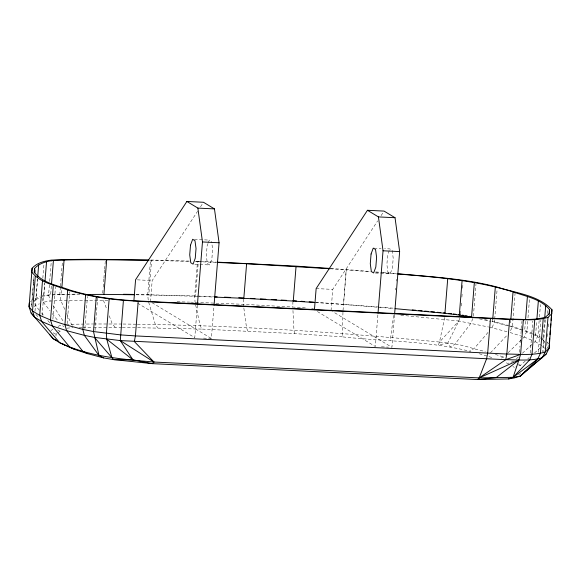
<?xml version="1.0" encoding="UTF-8"?>
<svg xmlns="http://www.w3.org/2000/svg" width="581" height="581" viewBox="0 0 581 581"><rect width="100%" height="100%" fill="white"/><g stroke="black" fill="none" stroke-linecap="round" stroke-linejoin="round"><path stroke-width="0.44" stroke-dasharray="2.9 2.18" d="M305.352 307.901L292.788 307.044L292.933 300.718M342.964 312.244L342.209 336.842C384.499 341.49 427.696 340.858 469.194 351.106L470.864 351.541M343.03 310.465L346.203 269.54L370.322 271.487M55.965 336.072L56.088 334.322L57.301 333.247M33.393 283.535L31.548 306.957L32.834 290.987M33.466 282.649L33.967 276.433M32.906 290.093L33.545 282.105M33.618 281.219L33.974 276.781M35.564 272.583L35.855 269.039M33.851 301.263L35.877 299.469L37.525 279.054M34.991 311.118L37.562 279.163M42.827 278.19L43.967 263.992M42.101 315.483L44.672 283.528M40.619 297.523L43.778 296.223L44.846 282.911M49.385 284.959L48.601 294.72L50.148 301.052L60.816 300.544L109.715 300.457M49.668 281.407L51.382 260.106M51.339 286.186L50.627 295.068L43.778 296.223M52.886 319.122L55.456 287.174M60.388 287.079L59.814 294.182L60.816 300.544L65.181 310.276M60.46 286.193L62.603 259.569M52.406 294.981L61.295 294.552L61.724 289.229M67.149 323.77L69.72 291.815M84.891 328.476L87.462 296.528M95.03 330.516L97.739 296.789M102.714 293.122L103.142 287.798M103.215 286.912L103.854 278.924M103.926 278.03L104.565 270.049M104.638 269.156L105.284 261.167M136.223 294.799L148.78 294.966L151.568 260.346L189.333 261.414M150.479 301.742L152.178 280.572L197.569 211.31M199.305 261.377L197.504 261.305L194.722 295.918L195.063 302.273L200.191 325.716L201.97 329.078L294.589 333.603L342.209 336.842M148.78 294.966L195.543 296.281L198.324 261.668L216.212 262.423M197.38 305.178L194.766 337.692L137.726 303.26M203.503 338.12L211.368 338.505L213.917 306.891M331.047 310.566L332.746 289.389L377.643 220.882M315.701 302.585L343.516 304.48L346.298 269.86L370.3 271.799M377.875 314.902L375.333 346.516L315.984 310.69M395.69 289.926L395.828 288.147M396.402 281.051L396.547 279.272M394.55 314.815L391.935 347.329L332.586 311.496M460.53 313.951L460.82 310.399M461.176 305.962L461.532 301.524M461.888 297.087L462.244 292.65M462.599 288.212L462.963 283.775M473.406 316.151L475.977 284.203M492.746 319.114L492.535 321.772L510.256 326.435L522.944 330.502M494.649 319.964L494.504 321.736L492.049 327.764L490.894 329.107M494.721 319.078L497.147 288.902M510.546 322.883L510.757 320.218M515.115 292.715L512.406 326.442L509.777 332.426L522.464 336.493M519.472 352.297L519.973 346.08M520.256 342.529L520.685 337.205M520.975 333.654L521.97 321.228M525.42 321.286L524.636 331.047L532.443 334.278M527.708 321.337L526.916 331.097L524.156 337.038L522.878 338.287M527.991 317.785L529.56 298.264M530.25 352.957L532.821 321.01M539.996 338.2L535.566 335.571L536.779 320.48M539.168 320.574L537.955 335.665L535.086 341.563L533.75 342.79M539.451 317.03L540.453 304.604M538.26 352.173L540.831 320.218M544.542 341.744L542.944 339.95L544.586 319.535M545.319 319.782L542.748 351.737L544.048 350.517M547.549 313.464L547.905 309.027M546.852 345.419L547.208 340.982M547.563 336.544L547.927 332.107M548.355 326.783L548.638 323.232M393.598 315.432L390.236 340.713M444.697 317.495L439.49 342.042L438.321 345.201C453.899 339.979 469.92 348.753 485.309 351.461M472.767 318.562L471.082 323.116L454.858 344.25L450.391 346.937L447.791 343.044L458.837 321.024L459.651 317.93M208.034 243.461L207.105 245.988L206.32 255.713L207.388 263.571L209.683 264.951L211.854 259.053L212.639 249.329L211.571 241.478M208.347 242.618L209.276 240.091L210.997 241.13M389.226 250.6L387.672 254.812L386.888 264.537L387.955 272.387L390.25 273.774L392.422 267.877L393.206 258.153L392.139 250.295L389.844 248.915L384.6 248.653M544.593 348.331L542.465 345.942L544.666 341.548M546.561 349.399L548.42 345.768M200.532 206.792L202.994 203.023M381.1 215.609L383.562 211.847M488.011 332.455L474.154 348.535L469.898 350.735M137.377 324.22C238.283 325.65 339.072 332.252 439.49 342.042L458.837 321.024L488.556 326.994M490.458 352.82L506.661 335.716M501.243 358.07L503.691 357.061L505.608 355.187M508.164 352.682L522.239 338.919M516.415 358.767L518.412 356.923M522.413 353.233L533.082 343.4M30.495 301.808L31.672 300.769M34.047 306.659L35.397 305.461L39.348 303.834M50.888 330.763L52.755 329.107M57.904 332.71L61.295 330.458M525.188 361.157L520.532 365.253L515.928 366.865M527.846 358.818L529.175 357.642M534.491 352.965L541.136 347.111M35.02 298.561L39.798 296.593M35.877 299.469L39.828 297.85M58.035 326.348L61.259 325.026L64.033 326.609M513.742 361.222L507.779 363.474L504.511 362.123M518.484 374.447L520.816 373.714M42.195 295.802L51.186 294.596M42.108 298.293L43.292 302.214L50.148 301.052M66.808 328.192L72.981 327.604M52.05 294.552L76.765 294.117M66.096 324.314L92.706 323.973M61.295 294.552L65.827 294.538M66.735 294.531L80.338 294.48M93.592 323.973L122.133 324.024M79.227 327.423L81.921 327.408M82.822 327.408L92.691 327.364M93.592 327.364L121.465 327.357M149.775 260.324L151.568 260.346M136.005 294.444L196.516 295.998M123.027 324.031L136.484 324.205M122.366 327.372L201.97 329.078M189.37 261.072L150.515 259.983L147.734 294.596L148.3 300.951L155.316 324.452L157.654 327.829M195.695 261.254L197.504 261.305M195.63 261.588L198.324 261.668M177.074 301.764L189.667 302.12M190.568 302.149L243.345 304.306L292.788 307.044M200.198 261.421L216.372 262.104M197.417 296.034L213.59 296.717M195.543 296.281L198.223 296.397M199.116 296.433L213.423 297.036M194.424 239.365L209.276 240.091M374.113 248.145L381.107 248.486M194.824 264.224L209.683 264.951M375.391 273.048L379.763 273.259M380.635 273.302L390.25 273.774M137.327 279.846L152.178 280.572M316.144 288.575L332.746 289.389M381.448 346.813L388.442 347.155M330.88 268.495L346.203 269.54M330.153 268.763L346.298 269.86M315.468 302.251L379.153 307.037M311.634 308.329L313.428 308.453M375.682 271.915L381.935 272.424M382.828 272.496L397.128 273.644M375.638 272.228L380.083 272.583M380.969 272.656L396.976 273.949M380.047 307.109L394.339 308.257M343.516 304.48L377.294 307.204M378.187 307.269L393.301 308.489M400.825 315.214L458.837 321.024M439.49 342.042L447.791 343.044M484.801 319.586L488.33 320.371M491.86 321.148L509.849 325.767M479.427 318.867L490.785 321.387M489.427 327.183L507.242 331.758M510.699 325.992L526.916 331.097L534.012 334.039M479.231 353.742L493.683 358.041M495.419 354.41L503.691 357.061M534.803 334.358L540.192 336.995M533.227 334.598L535.566 335.571M524.156 337.038L533.525 340.916M53.176 332.819L56.088 334.322M57.577 329.943L59.727 331.105M540.933 337.438L545.406 340.088M540.729 338.636L542.944 339.95M535.086 341.563L542.465 345.942M518.267 363.909L521.673 366.538M512.921 366.531L514.396 367.403M152.019 302.679L211.368 338.505M72.494 325.186L71.369 324.06L66.641 313.515M547.019 341.897L549.168 344.315M115.132 327.277L112.264 323.893L108.792 314.655M35.928 314.444L38.796 317.822M39.341 310.239L35.397 305.461L33.669 299.992M41.6 312.977L43.285 315.025M47.795 320.487L50.053 323.225M43.292 302.214L50.031 310.77M52.275 313.624L57.889 320.748M53.06 305.562L63.757 322.099M103.433 300.37L106.904 309.615M247.731 331.003L246.518 327.669L243.831 307.901M294.589 333.603L293.964 330.298L292.926 309.731M243.715 307.008L243.243 297.966"/><path stroke-width="0.87" d="M549.161 345.114L549.132 348.302L546.155 354.076L520.358 376.096L514.221 377.97L508.528 378.928L477.589 379.538L152.353 363.648L113.753 359.639L103.607 357.911L87.695 353.684L74.913 349.522L59.72 342.739L53.183 338.723L31.069 312.948L29.05 306.775L29.326 302.839M397.862 274.029C436.643 277.021 475.665 280.362 513.045 291.822C525.5 296.433 540.562 298.757 549.452 309.52L549.423 313.464L545.537 317.124C533.757 320.697 521.142 319.107 509.021 319.078L137.61 300.936C114.718 299.76 91.813 296.884 69.858 290.042C57.715 285.416 42.725 283.216 34.33 272.344L34.606 268.444C39.377 263.193 46.603 261.312 53.416 260.448C85.211 259.053 117.064 260.041 148.874 260.317M31.069 312.948L34.511 317.103L41.621 321.475L52.334 325.999L66.597 330.647L84.339 335.353L94.471 337.394L120.296 340.589L505.753 359.683C517.882 359.719 530.489 361.302 542.269 357.729L545.21 351.992L549.132 348.302L551.95 309.702C538.195 295.025 515.543 293.1 497.292 287.123C464.873 278.481 431.247 276.984 398.021 273.731M523.931 372.733L520.358 376.096L513.103 377.316L479.194 377.911L153.958 362.021L152.353 363.648L132.955 359.871L120.296 340.589L123.426 300.29C104.551 298.765 85.835 295.562 67.708 290.028C55.442 285.358 40.307 283.136 31.832 272.162L32.115 268.226C36.995 262.837 44.417 260.992 51.382 260.106C83.802 258.647 116.28 259.685 148.714 259.954M32.115 268.226L29.05 306.775L32.529 310.973L39.711 315.381L50.525 319.957L64.919 324.641L82.843 329.398L93.497 331.548L120.645 334.903L135.409 335.905L506.821 354.047C519.567 354.083 532.828 355.746 545.21 351.992L547.992 317.371L551.921 313.682M34.25 272.881L34.606 268.444M35.318 276.36L32.529 310.973L34.511 317.103M37.663 277.275L38.666 264.856M42.493 280.768L39.711 315.381L41.621 321.475L59.72 342.739L74.913 349.522M44.991 281.139L46.56 261.61M51.484 284.414L53.416 260.448M53.314 285.344L50.525 319.957L52.334 325.999L69.582 346.908C96.533 357.322 125.445 359.552 153.958 362.021L134.342 341.541L135.409 335.905L138.198 301.292L509.602 319.434C522.355 319.463 535.609 321.133 547.992 317.371M61.869 287.45L64.084 259.939M67.708 290.028L64.919 324.641L66.597 330.647L82.698 351.178L87.695 353.684M85.625 294.785L82.843 329.398L84.339 335.353L99.024 355.514L103.607 357.911M96.279 296.935L93.497 331.548L99.024 355.514M85.777 294.458L103.912 294.378L106.701 259.765M109.17 298.801L106.381 333.414L106.73 339.173L111.944 357.722L113.753 359.639L132.955 359.871L106.73 339.173M133.877 300.936L135.576 279.759L186.886 201.462L203.488 202.275L214.469 208.906L219.073 242.771L214.062 305.09M197.453 304.277L202.471 241.957L197.867 208.092L186.886 201.462M214.316 297.073L243.824 298.322L246.613 263.701L330.153 268.763M243.824 298.322L293.274 301.06L296.056 266.439M314.437 309.753L316.144 288.575L367.453 210.286L384.056 211.092L395.036 217.722L399.641 251.588L394.622 313.907M378.02 313.101L383.039 250.781L378.434 216.909L367.453 210.286M473.312 317.509L459.317 315.033L444.93 313.297L447.719 278.684M459.317 315.033L462.106 280.42M471.561 317.124L474.35 282.511M490.458 318.497L487.677 353.11L486.609 358.753L479.194 377.911L477.589 379.538L496.152 377.614L518.848 360.06L520.583 354.439L523.372 319.826M492.746 319.114L495.317 287.159M509.602 319.434L506.821 354.047L505.753 359.683L479.194 377.911L518.848 360.06L513.103 377.316L508.528 378.928M510.83 319.332L513.045 291.822M525.565 319.506L527.425 296.433M534.781 319.594L531.993 354.207L529.698 359.835L513.103 377.316L537.701 359.051L540.41 353.379L543.199 318.766M536.851 319.594L538.347 300.958M544.731 317.763L545.726 305.337M549.023 314.844L549.452 309.52M549.306 342.543L549.662 338.106M549.953 334.554L550.236 331.003M550.519 327.452L550.81 323.9M551.093 320.349L551.449 315.911M551.667 313.253L551.95 309.702M520.358 376.096L537.701 359.051M524.628 372.152L546.155 354.076M505.753 359.683L520.583 354.439M123.383 294.276L134.204 294.422M103.912 294.378L134.422 294.778M217.272 262.14L295.714 266.105L329.972 268.437M217.105 262.459L246.613 263.701M214.491 296.753L217.185 296.869M224.375 297.167L230.664 297.436M238.747 297.777L243.243 297.966M197.867 208.092L214.469 208.906M378.434 216.909L395.036 217.722M202.471 241.957L219.073 242.771M383.039 250.781L399.641 251.588M250.469 298.365L254.986 298.619M260.404 298.917L265.829 299.215M271.247 299.513L276.665 299.818M281.182 300.065L286.607 300.37M292.933 300.718L296.535 300.965M301.045 301.27L304.647 301.517M309.157 301.822L313.667 302.127M293.274 301.06L314.808 302.519M123.426 300.29L138.198 301.292M412.234 309.927L415.807 310.261M418.494 310.515L422.075 310.85M424.755 311.096L428.335 311.431M431.015 311.677L434.595 312.012M437.282 312.266L440.856 312.6M443.543 312.847L445.329 313.014M395.08 308.649L444.93 313.297M448.888 313.442L451.56 313.769M453.34 313.98L456.012 314.306M458.678 314.626L460.457 314.844M462.178 315.134L463.892 315.425M465.606 315.723L467.327 316.013M469.041 316.311L470.755 316.601M56.771 340.488L53.183 338.723L50.01 334.903M62.472 343.72L65.304 345.463M120.296 340.589L153.958 362.021M94.471 337.394L111.944 357.722M190.503 245.175L189.718 254.906L190.786 262.757L193.081 264.144L195.252 258.24L196.037 248.515L194.969 240.665L192.674 239.278L190.503 245.175M371.07 253.999L370.286 263.723L371.353 271.581L373.641 272.961L375.82 267.064L376.604 257.339L375.537 249.481L373.242 248.102L371.07 253.999"/></g></svg>
